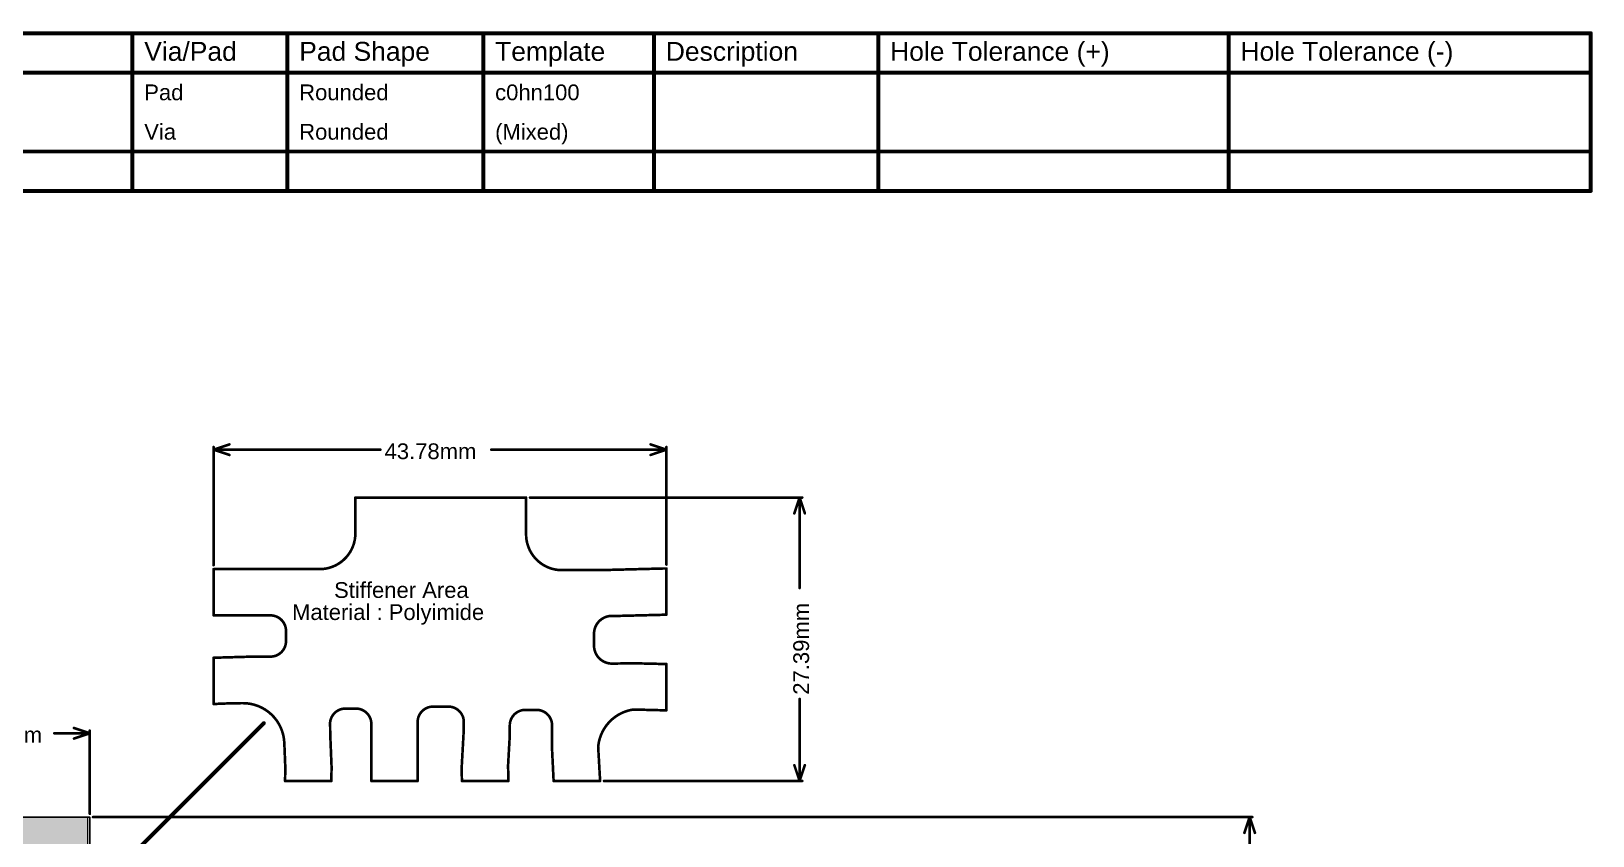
# Model space of a CAD drawing. Header units: inches. Extents: x -4.2 to 12.6, y -6.1 to 3.
# Drawn here: x 0.43 to 6.37, y -0.07 to 2.99 of the extents above; entities that cross this region are included whole.
import ezdxf

# ---------------------------------------------------------------- set-up
doc = ezdxf.new("R2010")
doc.units = ezdxf.units.IN
doc.header["$MEASUREMENT"] = 0
for name, color, linetype in [('Board Outline', 216, 'Continuous'), ('Bottom Paste', 16, 'Continuous'), ('Dimension', 6, 'Continuous'), ('Drill Drawing', 1, 'Continuous'), ('Fabrication', 76, 'Continuous'), ('Flex_Ribbon Bottom Coverlay', 6, 'Continuous'), ('Flex_Ribbon Bottom Coverlay -Flex_Ribbon)', 7, 'Continuous'), ('Flex_Ribbon Top Coverlay -Flex_Ribbon)', 7, 'Continuous'), ('Flex_Ribbon Top Overlay', 2, 'Continuous'), ('Top Layer', 1, 'Continuous'), ('Top Paste', 8, 'Continuous'), ('Top Solder', 216, 'Continuous')]:
    doc.layers.add(name, color=color, linetype=linetype)
doc.styles.add('Arial', font='', dxfattribs={"height": 0.2})
doc.styles.get('Arial').set_extended_font_data('Arial')

# ---------------------------------------------------------------- blocks, each defined once
blk = doc.blocks.new('32_____R______P_____TOP_CONNECTION__1')
at = {"layer": 'Bottom Paste'}
for points in [[(-0.311, 0.0787), (-0.2992, 0.0787), (-0.2992, -0.0787), (-0.311, -0.0787)], [(-0.2913, 0.0787), (-0.2795, 0.0787), (-0.2795, -0.0787), (-0.2913, -0.0787)], [(-0.2717, 0.0787), (-0.2598, 0.0787), (-0.2598, -0.0787), (-0.2717, -0.0787)], [(-0.252, 0.0787), (-0.2402, 0.0787), (-0.2402, -0.0787), (-0.252, -0.0787)], [(-0.2323, 0.0787), (-0.2205, 0.0787), (-0.2205, -0.0787), (-0.2323, -0.0787)], [(-0.2126, 0.0787), (-0.2008, 0.0787), (-0.2008, -0.0787), (-0.2126, -0.0787)], [(-0.1929, 0.0787), (-0.1811, 0.0787), (-0.1811, -0.0787), (-0.1929, -0.0787)], [(-0.1732, 0.0787), (-0.1614, 0.0787), (-0.1614, -0.0787), (-0.1732, -0.0787)], [(-0.1535, 0.0787), (-0.1417, 0.0787), (-0.1417, -0.0787), (-0.1535, -0.0787)], [(-0.1339, 0.0787), (-0.122, 0.0787), (-0.122, -0.0787), (-0.1339, -0.0787)], [(-0.1142, 0.0787), (-0.1024, 0.0787), (-0.1024, -0.0787), (-0.1142, -0.0787)], [(-0.0945, 0.0787), (-0.0827, 0.0787), (-0.0827, -0.0787), (-0.0945, -0.0787)], [(-0.0748, 0.0787), (-0.063, 0.0787), (-0.063, -0.0787), (-0.0748, -0.0787)], [(-0.0551, 0.0787), (-0.0433, 0.0787), (-0.0433, -0.0787), (-0.0551, -0.0787)], [(-0.0354, 0.0787), (-0.0236, 0.0787), (-0.0236, -0.0787), (-0.0354, -0.0787)], [(-0.0157, 0.0787), (-0.0039, 0.0787), (-0.0039, -0.0787), (-0.0157, -0.0787)], [(0.0039, 0.0787), (0.0157, 0.0787), (0.0157, -0.0787), (0.0039, -0.0787)], [(0.0236, 0.0787), (0.0354, 0.0787), (0.0354, -0.0787), (0.0236, -0.0787)], [(0.0433, 0.0787), (0.0551, 0.0787), (0.0551, -0.0787), (0.0433, -0.0787)], [(0.063, 0.0787), (0.0748, 0.0787), (0.0748, -0.0787), (0.063, -0.0787)], [(0.0827, 0.0787), (0.0945, 0.0787), (0.0945, -0.0787), (0.0827, -0.0787)], [(0.1024, 0.0787), (0.1142, 0.0787), (0.1142, -0.0787), (0.1024, -0.0787)], [(0.122, 0.0787), (0.1339, 0.0787), (0.1339, -0.0787), (0.122, -0.0787)], [(0.1417, 0.0787), (0.1535, 0.0787), (0.1535, -0.0787), (0.1417, -0.0787)], [(0.1614, 0.0787), (0.1732, 0.0787), (0.1732, -0.0787), (0.1614, -0.0787)], [(0.1811, 0.0787), (0.1929, 0.0787), (0.1929, -0.0787), (0.1811, -0.0787)], [(0.2008, 0.0787), (0.2126, 0.0787), (0.2126, -0.0787), (0.2008, -0.0787)], [(0.2205, 0.0787), (0.2323, 0.0787), (0.2323, -0.0787), (0.2205, -0.0787)], [(0.2402, 0.0787), (0.252, 0.0787), (0.252, -0.0787), (0.2402, -0.0787)], [(0.2598, 0.0787), (0.2717, 0.0787), (0.2717, -0.0787), (0.2598, -0.0787)], [(0.2795, 0.0787), (0.2913, 0.0787), (0.2913, -0.0787), (0.2795, -0.0787)], [(0.2992, 0.0787), (0.311, 0.0787), (0.311, -0.0787), (0.2992, -0.0787)]]:
    blk.add_hatch(color=16, dxfattribs=at).paths.add_polyline_path(points)
at = {"layer": 'Flex_Ribbon Bottom Coverlay'}
for points in [[(-0.315, 0.0827), (-0.2952, 0.0827), (-0.2952, -0.0827), (-0.315, -0.0827)], [(-0.315, 0.0827), (-0.2952, 0.0827), (-0.2952, -0.0827), (-0.315, -0.0827)], [(-0.2953, 0.0827), (-0.2755, 0.0827), (-0.2755, -0.0827), (-0.2953, -0.0827)], [(-0.2953, 0.0827), (-0.2755, 0.0827), (-0.2755, -0.0827), (-0.2953, -0.0827)], [(-0.2757, 0.0827), (-0.2558, 0.0827), (-0.2558, -0.0827), (-0.2757, -0.0827)], [(-0.2757, 0.0827), (-0.2558, 0.0827), (-0.2558, -0.0827), (-0.2757, -0.0827)], [(-0.256, 0.0827), (-0.2362, 0.0827), (-0.2362, -0.0827), (-0.256, -0.0827)], [(-0.256, 0.0827), (-0.2362, 0.0827), (-0.2362, -0.0827), (-0.256, -0.0827)], [(-0.2363, 0.0827), (-0.2165, 0.0827), (-0.2165, -0.0827), (-0.2363, -0.0827)], [(-0.2363, 0.0827), (-0.2165, 0.0827), (-0.2165, -0.0827), (-0.2363, -0.0827)], [(-0.2166, 0.0827), (-0.1968, 0.0827), (-0.1968, -0.0827), (-0.2166, -0.0827)], [(-0.2166, 0.0827), (-0.1968, 0.0827), (-0.1968, -0.0827), (-0.2166, -0.0827)], [(-0.1969, 0.0827), (-0.1771, 0.0827), (-0.1771, -0.0827), (-0.1969, -0.0827)], [(-0.1969, 0.0827), (-0.1771, 0.0827), (-0.1771, -0.0827), (-0.1969, -0.0827)], [(-0.1772, 0.0827), (-0.1574, 0.0827), (-0.1574, -0.0827), (-0.1772, -0.0827)], [(-0.1772, 0.0827), (-0.1574, 0.0827), (-0.1574, -0.0827), (-0.1772, -0.0827)], [(-0.1575, 0.0827), (-0.1377, 0.0827), (-0.1377, -0.0827), (-0.1575, -0.0827)], [(-0.1575, 0.0827), (-0.1377, 0.0827), (-0.1377, -0.0827), (-0.1575, -0.0827)], [(-0.1379, 0.0827), (-0.118, 0.0827), (-0.118, -0.0827), (-0.1379, -0.0827)], [(-0.1379, 0.0827), (-0.118, 0.0827), (-0.118, -0.0827), (-0.1379, -0.0827)], [(-0.1182, 0.0827), (-0.0984, 0.0827), (-0.0984, -0.0827), (-0.1182, -0.0827)], [(-0.1182, 0.0827), (-0.0984, 0.0827), (-0.0984, -0.0827), (-0.1182, -0.0827)], [(-0.0985, 0.0827), (-0.0787, 0.0827), (-0.0787, -0.0827), (-0.0985, -0.0827)], [(-0.0985, 0.0827), (-0.0787, 0.0827), (-0.0787, -0.0827), (-0.0985, -0.0827)], [(-0.0788, 0.0827), (-0.059, 0.0827), (-0.059, -0.0827), (-0.0788, -0.0827)], [(-0.0788, 0.0827), (-0.059, 0.0827), (-0.059, -0.0827), (-0.0788, -0.0827)], [(-0.0591, 0.0827), (-0.0393, 0.0827), (-0.0393, -0.0827), (-0.0591, -0.0827)], [(-0.0591, 0.0827), (-0.0393, 0.0827), (-0.0393, -0.0827), (-0.0591, -0.0827)], [(-0.0394, 0.0827), (-0.0196, 0.0827), (-0.0196, -0.0827), (-0.0394, -0.0827)], [(-0.0394, 0.0827), (-0.0196, 0.0827), (-0.0196, -0.0827), (-0.0394, -0.0827)], [(-0.0197, 0.0827), (0.0001, 0.0827), (0.0001, -0.0827), (-0.0197, -0.0827)], [(-0.0197, 0.0827), (0.0001, 0.0827), (0.0001, -0.0827), (-0.0197, -0.0827)], [(-0.0001, 0.0827), (0.0197, 0.0827), (0.0197, -0.0827), (-0.0001, -0.0827)], [(-0.0001, 0.0827), (0.0197, 0.0827), (0.0197, -0.0827), (-0.0001, -0.0827)], [(0.0196, 0.0827), (0.0394, 0.0827), (0.0394, -0.0827), (0.0196, -0.0827)], [(0.0196, 0.0827), (0.0394, 0.0827), (0.0394, -0.0827), (0.0196, -0.0827)], [(0.0393, 0.0827), (0.0591, 0.0827), (0.0591, -0.0827), (0.0393, -0.0827)], [(0.0393, 0.0827), (0.0591, 0.0827), (0.0591, -0.0827), (0.0393, -0.0827)], [(0.059, 0.0827), (0.0788, 0.0827), (0.0788, -0.0827), (0.059, -0.0827)], [(0.059, 0.0827), (0.0788, 0.0827), (0.0788, -0.0827), (0.059, -0.0827)], [(0.0787, 0.0827), (0.0985, 0.0827), (0.0985, -0.0827), (0.0787, -0.0827)], [(0.0787, 0.0827), (0.0985, 0.0827), (0.0985, -0.0827), (0.0787, -0.0827)], [(0.0984, 0.0827), (0.1182, 0.0827), (0.1182, -0.0827), (0.0984, -0.0827)], [(0.0984, 0.0827), (0.1182, 0.0827), (0.1182, -0.0827), (0.0984, -0.0827)], [(0.118, 0.0827), (0.1379, 0.0827), (0.1379, -0.0827), (0.118, -0.0827)], [(0.118, 0.0827), (0.1379, 0.0827), (0.1379, -0.0827), (0.118, -0.0827)], [(0.1377, 0.0827), (0.1575, 0.0827), (0.1575, -0.0827), (0.1377, -0.0827)], [(0.1377, 0.0827), (0.1575, 0.0827), (0.1575, -0.0827), (0.1377, -0.0827)], [(0.1574, 0.0827), (0.1772, 0.0827), (0.1772, -0.0827), (0.1574, -0.0827)], [(0.1574, 0.0827), (0.1772, 0.0827), (0.1772, -0.0827), (0.1574, -0.0827)], [(0.1771, 0.0827), (0.1969, 0.0827), (0.1969, -0.0827), (0.1771, -0.0827)], [(0.1771, 0.0827), (0.1969, 0.0827), (0.1969, -0.0827), (0.1771, -0.0827)], [(0.1968, 0.0827), (0.2166, 0.0827), (0.2166, -0.0827), (0.1968, -0.0827)], [(0.1968, 0.0827), (0.2166, 0.0827), (0.2166, -0.0827), (0.1968, -0.0827)], [(0.2165, 0.0827), (0.2363, 0.0827), (0.2363, -0.0827), (0.2165, -0.0827)], [(0.2165, 0.0827), (0.2363, 0.0827), (0.2363, -0.0827), (0.2165, -0.0827)], [(0.2362, 0.0827), (0.256, 0.0827), (0.256, -0.0827), (0.2362, -0.0827)], [(0.2362, 0.0827), (0.256, 0.0827), (0.256, -0.0827), (0.2362, -0.0827)], [(0.2558, 0.0827), (0.2757, 0.0827), (0.2757, -0.0827), (0.2558, -0.0827)], [(0.2558, 0.0827), (0.2757, 0.0827), (0.2757, -0.0827), (0.2558, -0.0827)], [(0.2755, 0.0827), (0.2953, 0.0827), (0.2953, -0.0827), (0.2755, -0.0827)], [(0.2755, 0.0827), (0.2953, 0.0827), (0.2953, -0.0827), (0.2755, -0.0827)], [(0.2952, 0.0827), (0.315, 0.0827), (0.315, -0.0827), (0.2952, -0.0827)], [(0.2952, 0.0827), (0.315, 0.0827), (0.315, -0.0827), (0.2952, -0.0827)]]:
    blk.add_hatch(color=6, dxfattribs=at).paths.add_polyline_path(points)
at = {"layer": 'Top Layer'}
for points in [[(-0.311, 0.0787), (-0.2992, 0.0787), (-0.2992, -0.0787), (-0.311, -0.0787)], [(-0.2913, 0.0787), (-0.2795, 0.0787), (-0.2795, -0.0787), (-0.2913, -0.0787)], [(-0.2717, 0.0787), (-0.2598, 0.0787), (-0.2598, -0.0787), (-0.2717, -0.0787)], [(-0.252, 0.0787), (-0.2402, 0.0787), (-0.2402, -0.0787), (-0.252, -0.0787)], [(-0.2323, 0.0787), (-0.2205, 0.0787), (-0.2205, -0.0787), (-0.2323, -0.0787)], [(-0.2126, 0.0787), (-0.2008, 0.0787), (-0.2008, -0.0787), (-0.2126, -0.0787)], [(-0.1929, 0.0787), (-0.1811, 0.0787), (-0.1811, -0.0787), (-0.1929, -0.0787)], [(-0.1732, 0.0787), (-0.1614, 0.0787), (-0.1614, -0.0787), (-0.1732, -0.0787)], [(-0.1535, 0.0787), (-0.1417, 0.0787), (-0.1417, -0.0787), (-0.1535, -0.0787)], [(-0.1339, 0.0787), (-0.122, 0.0787), (-0.122, -0.0787), (-0.1339, -0.0787)], [(-0.1142, 0.0787), (-0.1024, 0.0787), (-0.1024, -0.0787), (-0.1142, -0.0787)], [(-0.0945, 0.0787), (-0.0827, 0.0787), (-0.0827, -0.0787), (-0.0945, -0.0787)], [(-0.0748, 0.0787), (-0.063, 0.0787), (-0.063, -0.0787), (-0.0748, -0.0787)], [(-0.0551, 0.0787), (-0.0433, 0.0787), (-0.0433, -0.0787), (-0.0551, -0.0787)], [(-0.0354, 0.0787), (-0.0236, 0.0787), (-0.0236, -0.0787), (-0.0354, -0.0787)], [(-0.0157, 0.0787), (-0.0039, 0.0787), (-0.0039, -0.0787), (-0.0157, -0.0787)], [(0.0039, 0.0787), (0.0157, 0.0787), (0.0157, -0.0787), (0.0039, -0.0787)], [(0.0236, 0.0787), (0.0354, 0.0787), (0.0354, -0.0787), (0.0236, -0.0787)], [(0.0433, 0.0787), (0.0551, 0.0787), (0.0551, -0.0787), (0.0433, -0.0787)], [(0.063, 0.0787), (0.0748, 0.0787), (0.0748, -0.0787), (0.063, -0.0787)], [(0.0827, 0.0787), (0.0945, 0.0787), (0.0945, -0.0787), (0.0827, -0.0787)], [(0.1024, 0.0787), (0.1142, 0.0787), (0.1142, -0.0787), (0.1024, -0.0787)], [(0.122, 0.0787), (0.1339, 0.0787), (0.1339, -0.0787), (0.122, -0.0787)], [(0.1417, 0.0787), (0.1535, 0.0787), (0.1535, -0.0787), (0.1417, -0.0787)], [(0.1614, 0.0787), (0.1732, 0.0787), (0.1732, -0.0787), (0.1614, -0.0787)], [(0.1811, 0.0787), (0.1929, 0.0787), (0.1929, -0.0787), (0.1811, -0.0787)], [(0.2008, 0.0787), (0.2126, 0.0787), (0.2126, -0.0787), (0.2008, -0.0787)], [(0.2205, 0.0787), (0.2323, 0.0787), (0.2323, -0.0787), (0.2205, -0.0787)], [(0.2402, 0.0787), (0.252, 0.0787), (0.252, -0.0787), (0.2402, -0.0787)], [(0.2598, 0.0787), (0.2717, 0.0787), (0.2717, -0.0787), (0.2598, -0.0787)], [(0.2795, 0.0787), (0.2913, 0.0787), (0.2913, -0.0787), (0.2795, -0.0787)], [(0.2992, 0.0787), (0.311, 0.0787), (0.311, -0.0787), (0.2992, -0.0787)]]:
    blk.add_hatch(color=1, dxfattribs=at).paths.add_polyline_path(points)
at = {"layer": 'Top Paste'}
for points in [[(-0.311, 0.0787), (-0.2992, 0.0787), (-0.2992, -0.0787), (-0.311, -0.0787)], [(-0.2913, 0.0787), (-0.2795, 0.0787), (-0.2795, -0.0787), (-0.2913, -0.0787)], [(-0.2717, 0.0787), (-0.2598, 0.0787), (-0.2598, -0.0787), (-0.2717, -0.0787)], [(-0.252, 0.0787), (-0.2402, 0.0787), (-0.2402, -0.0787), (-0.252, -0.0787)], [(-0.2323, 0.0787), (-0.2205, 0.0787), (-0.2205, -0.0787), (-0.2323, -0.0787)], [(-0.2126, 0.0787), (-0.2008, 0.0787), (-0.2008, -0.0787), (-0.2126, -0.0787)], [(-0.1929, 0.0787), (-0.1811, 0.0787), (-0.1811, -0.0787), (-0.1929, -0.0787)], [(-0.1732, 0.0787), (-0.1614, 0.0787), (-0.1614, -0.0787), (-0.1732, -0.0787)], [(-0.1535, 0.0787), (-0.1417, 0.0787), (-0.1417, -0.0787), (-0.1535, -0.0787)], [(-0.1339, 0.0787), (-0.122, 0.0787), (-0.122, -0.0787), (-0.1339, -0.0787)], [(-0.1142, 0.0787), (-0.1024, 0.0787), (-0.1024, -0.0787), (-0.1142, -0.0787)], [(-0.0945, 0.0787), (-0.0827, 0.0787), (-0.0827, -0.0787), (-0.0945, -0.0787)], [(-0.0748, 0.0787), (-0.063, 0.0787), (-0.063, -0.0787), (-0.0748, -0.0787)], [(-0.0551, 0.0787), (-0.0433, 0.0787), (-0.0433, -0.0787), (-0.0551, -0.0787)], [(-0.0354, 0.0787), (-0.0236, 0.0787), (-0.0236, -0.0787), (-0.0354, -0.0787)], [(-0.0157, 0.0787), (-0.0039, 0.0787), (-0.0039, -0.0787), (-0.0157, -0.0787)], [(0.0039, 0.0787), (0.0157, 0.0787), (0.0157, -0.0787), (0.0039, -0.0787)], [(0.0236, 0.0787), (0.0354, 0.0787), (0.0354, -0.0787), (0.0236, -0.0787)], [(0.0433, 0.0787), (0.0551, 0.0787), (0.0551, -0.0787), (0.0433, -0.0787)], [(0.063, 0.0787), (0.0748, 0.0787), (0.0748, -0.0787), (0.063, -0.0787)], [(0.0827, 0.0787), (0.0945, 0.0787), (0.0945, -0.0787), (0.0827, -0.0787)], [(0.1024, 0.0787), (0.1142, 0.0787), (0.1142, -0.0787), (0.1024, -0.0787)], [(0.122, 0.0787), (0.1339, 0.0787), (0.1339, -0.0787), (0.122, -0.0787)], [(0.1417, 0.0787), (0.1535, 0.0787), (0.1535, -0.0787), (0.1417, -0.0787)], [(0.1614, 0.0787), (0.1732, 0.0787), (0.1732, -0.0787), (0.1614, -0.0787)], [(0.1811, 0.0787), (0.1929, 0.0787), (0.1929, -0.0787), (0.1811, -0.0787)], [(0.2008, 0.0787), (0.2126, 0.0787), (0.2126, -0.0787), (0.2008, -0.0787)], [(0.2205, 0.0787), (0.2323, 0.0787), (0.2323, -0.0787), (0.2205, -0.0787)], [(0.2402, 0.0787), (0.252, 0.0787), (0.252, -0.0787), (0.2402, -0.0787)], [(0.2598, 0.0787), (0.2717, 0.0787), (0.2717, -0.0787), (0.2598, -0.0787)], [(0.2795, 0.0787), (0.2913, 0.0787), (0.2913, -0.0787), (0.2795, -0.0787)], [(0.2992, 0.0787), (0.311, 0.0787), (0.311, -0.0787), (0.2992, -0.0787)]]:
    blk.add_hatch(color=8, dxfattribs=at).paths.add_polyline_path(points)
at = {"layer": 'Top Solder'}
for points in [[(-0.315, 0.0827), (-0.2952, 0.0827), (-0.2952, -0.0827), (-0.315, -0.0827)], [(-0.315, 0.0827), (-0.2952, 0.0827), (-0.2952, -0.0827), (-0.315, -0.0827)], [(-0.2953, 0.0827), (-0.2755, 0.0827), (-0.2755, -0.0827), (-0.2953, -0.0827)], [(-0.2953, 0.0827), (-0.2755, 0.0827), (-0.2755, -0.0827), (-0.2953, -0.0827)], [(-0.2757, 0.0827), (-0.2558, 0.0827), (-0.2558, -0.0827), (-0.2757, -0.0827)], [(-0.2757, 0.0827), (-0.2558, 0.0827), (-0.2558, -0.0827), (-0.2757, -0.0827)], [(-0.256, 0.0827), (-0.2362, 0.0827), (-0.2362, -0.0827), (-0.256, -0.0827)], [(-0.256, 0.0827), (-0.2362, 0.0827), (-0.2362, -0.0827), (-0.256, -0.0827)], [(-0.2363, 0.0827), (-0.2165, 0.0827), (-0.2165, -0.0827), (-0.2363, -0.0827)], [(-0.2363, 0.0827), (-0.2165, 0.0827), (-0.2165, -0.0827), (-0.2363, -0.0827)], [(-0.2166, 0.0827), (-0.1968, 0.0827), (-0.1968, -0.0827), (-0.2166, -0.0827)], [(-0.2166, 0.0827), (-0.1968, 0.0827), (-0.1968, -0.0827), (-0.2166, -0.0827)], [(-0.1969, 0.0827), (-0.1771, 0.0827), (-0.1771, -0.0827), (-0.1969, -0.0827)], [(-0.1969, 0.0827), (-0.1771, 0.0827), (-0.1771, -0.0827), (-0.1969, -0.0827)], [(-0.1772, 0.0827), (-0.1574, 0.0827), (-0.1574, -0.0827), (-0.1772, -0.0827)], [(-0.1772, 0.0827), (-0.1574, 0.0827), (-0.1574, -0.0827), (-0.1772, -0.0827)], [(-0.1575, 0.0827), (-0.1377, 0.0827), (-0.1377, -0.0827), (-0.1575, -0.0827)], [(-0.1575, 0.0827), (-0.1377, 0.0827), (-0.1377, -0.0827), (-0.1575, -0.0827)], [(-0.1379, 0.0827), (-0.118, 0.0827), (-0.118, -0.0827), (-0.1379, -0.0827)], [(-0.1379, 0.0827), (-0.118, 0.0827), (-0.118, -0.0827), (-0.1379, -0.0827)], [(-0.1182, 0.0827), (-0.0984, 0.0827), (-0.0984, -0.0827), (-0.1182, -0.0827)], [(-0.1182, 0.0827), (-0.0984, 0.0827), (-0.0984, -0.0827), (-0.1182, -0.0827)], [(-0.0985, 0.0827), (-0.0787, 0.0827), (-0.0787, -0.0827), (-0.0985, -0.0827)], [(-0.0985, 0.0827), (-0.0787, 0.0827), (-0.0787, -0.0827), (-0.0985, -0.0827)], [(-0.0788, 0.0827), (-0.059, 0.0827), (-0.059, -0.0827), (-0.0788, -0.0827)], [(-0.0788, 0.0827), (-0.059, 0.0827), (-0.059, -0.0827), (-0.0788, -0.0827)], [(-0.0591, 0.0827), (-0.0393, 0.0827), (-0.0393, -0.0827), (-0.0591, -0.0827)], [(-0.0591, 0.0827), (-0.0393, 0.0827), (-0.0393, -0.0827), (-0.0591, -0.0827)], [(-0.0394, 0.0827), (-0.0196, 0.0827), (-0.0196, -0.0827), (-0.0394, -0.0827)], [(-0.0394, 0.0827), (-0.0196, 0.0827), (-0.0196, -0.0827), (-0.0394, -0.0827)], [(-0.0197, 0.0827), (0.0001, 0.0827), (0.0001, -0.0827), (-0.0197, -0.0827)], [(-0.0197, 0.0827), (0.0001, 0.0827), (0.0001, -0.0827), (-0.0197, -0.0827)], [(-0.0001, 0.0827), (0.0197, 0.0827), (0.0197, -0.0827), (-0.0001, -0.0827)], [(-0.0001, 0.0827), (0.0197, 0.0827), (0.0197, -0.0827), (-0.0001, -0.0827)], [(0.0196, 0.0827), (0.0394, 0.0827), (0.0394, -0.0827), (0.0196, -0.0827)], [(0.0196, 0.0827), (0.0394, 0.0827), (0.0394, -0.0827), (0.0196, -0.0827)], [(0.0393, 0.0827), (0.0591, 0.0827), (0.0591, -0.0827), (0.0393, -0.0827)], [(0.0393, 0.0827), (0.0591, 0.0827), (0.0591, -0.0827), (0.0393, -0.0827)], [(0.059, 0.0827), (0.0788, 0.0827), (0.0788, -0.0827), (0.059, -0.0827)], [(0.059, 0.0827), (0.0788, 0.0827), (0.0788, -0.0827), (0.059, -0.0827)], [(0.0787, 0.0827), (0.0985, 0.0827), (0.0985, -0.0827), (0.0787, -0.0827)], [(0.0787, 0.0827), (0.0985, 0.0827), (0.0985, -0.0827), (0.0787, -0.0827)], [(0.0984, 0.0827), (0.1182, 0.0827), (0.1182, -0.0827), (0.0984, -0.0827)], [(0.0984, 0.0827), (0.1182, 0.0827), (0.1182, -0.0827), (0.0984, -0.0827)], [(0.118, 0.0827), (0.1379, 0.0827), (0.1379, -0.0827), (0.118, -0.0827)], [(0.118, 0.0827), (0.1379, 0.0827), (0.1379, -0.0827), (0.118, -0.0827)], [(0.1377, 0.0827), (0.1575, 0.0827), (0.1575, -0.0827), (0.1377, -0.0827)], [(0.1377, 0.0827), (0.1575, 0.0827), (0.1575, -0.0827), (0.1377, -0.0827)], [(0.1574, 0.0827), (0.1772, 0.0827), (0.1772, -0.0827), (0.1574, -0.0827)], [(0.1574, 0.0827), (0.1772, 0.0827), (0.1772, -0.0827), (0.1574, -0.0827)], [(0.1771, 0.0827), (0.1969, 0.0827), (0.1969, -0.0827), (0.1771, -0.0827)], [(0.1771, 0.0827), (0.1969, 0.0827), (0.1969, -0.0827), (0.1771, -0.0827)], [(0.1968, 0.0827), (0.2166, 0.0827), (0.2166, -0.0827), (0.1968, -0.0827)], [(0.1968, 0.0827), (0.2166, 0.0827), (0.2166, -0.0827), (0.1968, -0.0827)], [(0.2165, 0.0827), (0.2363, 0.0827), (0.2363, -0.0827), (0.2165, -0.0827)], [(0.2165, 0.0827), (0.2363, 0.0827), (0.2363, -0.0827), (0.2165, -0.0827)], [(0.2362, 0.0827), (0.256, 0.0827), (0.256, -0.0827), (0.2362, -0.0827)], [(0.2362, 0.0827), (0.256, 0.0827), (0.256, -0.0827), (0.2362, -0.0827)], [(0.2558, 0.0827), (0.2757, 0.0827), (0.2757, -0.0827), (0.2558, -0.0827)], [(0.2558, 0.0827), (0.2757, 0.0827), (0.2757, -0.0827), (0.2558, -0.0827)], [(0.2755, 0.0827), (0.2953, 0.0827), (0.2953, -0.0827), (0.2755, -0.0827)], [(0.2755, 0.0827), (0.2953, 0.0827), (0.2953, -0.0827), (0.2755, -0.0827)], [(0.2952, 0.0827), (0.315, 0.0827), (0.315, -0.0827), (0.2952, -0.0827)], [(0.2952, 0.0827), (0.315, 0.0827), (0.315, -0.0827), (0.2952, -0.0827)]]:
    blk.add_hatch(color=216, dxfattribs=at).paths.add_polyline_path(points)
at = {"layer": 'Flex_Ribbon Top Overlay'}
for points, const_width in [([(-0.3167, -0.084), (-0.3167, 0.079)], 0.005), ([(0.3167, -0.084), (0.3167, 0.079)], 0.005), ([(-0.3167, -0.084), (0.3167, -0.084)], 0.005), ([(-0.3167, -0.084), (-0.1951, -0.084)], 0.005), ([(-0.3141, -0.1), (-0.3071, -0.093)], 0.00787), ([(-0.3141, -0.1), (-0.2991, -0.1)], 0.00787), ([(-0.3061, -0.093), (-0.2991, -0.1)], 0.00787)]:
    blk.add_lwpolyline(points, dxfattribs=dict(at, const_width=const_width))
for points, const_width in [([(-0.3179, 0.079, 1), (-0.3154, 0.079, 1)], 0.0025), ([(0.3154, 0.079, 1), (0.3179, 0.079, 1)], 0.0025), ([(-0.3179, -0.084, 1), (-0.3154, -0.084, 1)], 0.0025), ([(-0.3179, -0.084, 1), (-0.3154, -0.084, 1)], 0.0025), ([(-0.3179, -0.084, 1), (-0.3154, -0.084, 1)], 0.0025), ([(-0.3161, -0.1, 1), (-0.3121, -0.1, 1)], 0.00394), ([(-0.3161, -0.1, 1), (-0.3121, -0.1, 1)], 0.00394), ([(-0.3091, -0.093, 1), (-0.3051, -0.093, 1)], 0.00394), ([(-0.3081, -0.093, 1), (-0.3041, -0.093, 1)], 0.00394), ([(-0.3011, -0.1, 1), (-0.2971, -0.1, 1)], 0.00394), ([(-0.3011, -0.1, 1), (-0.2971, -0.1, 1)], 0.00394), ([(-0.1964, -0.084, 1), (-0.1939, -0.084, 1)], 0.0025), ([(0.3154, -0.084, 1), (0.3179, -0.084, 1)], 0.0025), ([(0.3154, -0.084, 1), (0.3179, -0.084, 1)], 0.0025)]:
    blk.add_lwpolyline(points, format="xyb", close=True, dxfattribs=dict(at, const_width=const_width))

msp = doc.modelspace()

# ---------------------------------------------------------------- linework, layer by layer
at = {"layer": 'Board Outline', "const_width": 0.005}
for points in [[(0, 0), (0.6497, 0)], [(0.3249, 0), (0.4771, 0)], [(0.6497, -0.1399), (0.6497, 0)]]:
    msp.add_lwpolyline(points, dxfattribs=at)
at = {"layer": 'Board Outline', "const_width": 0.0025}
for points in [[(0.4759, 0, 1), (0.4784, 0, 1)], [(0.6485, 0, 1), (0.651, 0, 1)], [(0.6485, 0, 1), (0.651, 0, 1)]]:
    msp.add_lwpolyline(points, format="xyb", close=True, dxfattribs=at)
at = {"layer": 'Dimension', "const_width": 0.01}
for points in [[(0.5148, 0.3189), (0.6497, 0.3189)], [(0.5897, 0.3389), (0.6497, 0.3189)], [(0.5897, 0.2989), (0.6497, 0.3189)], [(0.6497, 0.0125), (0.6497, 0.3289)], [(0.6622, 0), (5.075, 0)], [(5.045, -0.06), (5.065, 0)], [(5.065, 0), (5.085, -0.06)], [(5.065, -2.0042), (5.065, 0)]]:
    msp.add_lwpolyline(points, dxfattribs=at)
at = {"layer": 'Dimension', "const_width": 0.005}
for points in [[(0.5123, 0.3189, 1), (0.5173, 0.3189, 1)], [(0.5872, 0.3389, 1), (0.5922, 0.3389, 1)], [(0.5872, 0.2989, 1), (0.5922, 0.2989, 1)], [(0.6472, 0.3289, 1), (0.6522, 0.3289, 1)], [(0.6472, 0.3189, 1), (0.6522, 0.3189, 1)], [(0.6472, 0.3189, 1), (0.6522, 0.3189, 1)], [(0.6472, 0.3189, 1), (0.6522, 0.3189, 1)], [(0.6472, 0.0125, 1), (0.6522, 0.0125, 1)], [(0.6597, 0, 1), (0.6647, 0, 1)], [(5.0625, 0, 1), (5.0675, 0, 1)], [(5.0625, 0, 1), (5.0675, 0, 1)], [(5.0625, 0, 1), (5.0675, 0, 1)], [(5.0725, 0, 1), (5.0775, 0, 1)], [(5.0425, -0.06, 1), (5.0475, -0.06, 1)], [(5.0825, -0.06, 1), (5.0875, -0.06, 1)]]:
    msp.add_lwpolyline(points, format="xyb", close=True, dxfattribs=at)
at = {"layer": 'Drill Drawing', "const_width": 0.015}
for points in [[(-4.1675, 2.9825), (6.3636, 2.9825)], [(0.8121, 2.3825), (0.8121, 2.9825)], [(1.402, 2.3825), (1.402, 2.9825)], [(2.1478, 2.3825), (2.1478, 2.9825)], [(2.7976, 2.3825), (2.7976, 2.9825)], [(3.6514, 2.3825), (3.6514, 2.9825)], [(4.985, 2.3825), (4.985, 2.9825)], [(6.3636, 2.3825), (6.3636, 2.9825)], [(-4.1675, 2.8325), (6.3636, 2.8325)], [(-4.1675, 2.5325), (6.3636, 2.5325)], [(-4.1675, 2.3825), (6.3636, 2.3825)]]:
    msp.add_lwpolyline(points, dxfattribs=at)
at = {"layer": 'Drill Drawing', "const_width": 0.0075}
for points in [[(0.8084, 2.9825, 1), (0.8159, 2.9825, 1)], [(1.3982, 2.9825, 1), (1.4057, 2.9825, 1)], [(2.144, 2.9825, 1), (2.1515, 2.9825, 1)], [(2.7939, 2.9825, 1), (2.8014, 2.9825, 1)], [(3.6476, 2.9825, 1), (3.6551, 2.9825, 1)], [(4.9812, 2.9825, 1), (4.9887, 2.9825, 1)], [(6.3598, 2.9825, 1), (6.3673, 2.9825, 1)], [(6.3598, 2.9825, 1), (6.3673, 2.9825, 1)], [(6.3598, 2.8325, 1), (6.3673, 2.8325, 1)], [(6.3598, 2.5325, 1), (6.3673, 2.5325, 1)], [(0.8084, 2.3825, 1), (0.8159, 2.3825, 1)], [(1.3982, 2.3825, 1), (1.4057, 2.3825, 1)], [(2.144, 2.3825, 1), (2.1515, 2.3825, 1)], [(2.7939, 2.3825, 1), (2.8014, 2.3825, 1)], [(3.6476, 2.3825, 1), (3.6551, 2.3825, 1)], [(4.9812, 2.3825, 1), (4.9887, 2.3825, 1)], [(6.3598, 2.3825, 1), (6.3673, 2.3825, 1)], [(6.3598, 2.3825, 1), (6.3673, 2.3825, 1)]]:
    msp.add_lwpolyline(points, format="xyb", close=True, dxfattribs=at)
at = {"layer": 'Fabrication'}
for points, const_width in [([(1.1211, 1.3979), (1.1811, 1.4179)], 0.01), ([(1.1211, 0.9584), (1.1211, 1.4079)], 0.01), ([(1.1211, 1.3979), (1.1811, 1.3779)], 0.01), ([(1.1211, 1.3979), (1.756, 1.3979)], 0.01), ([(2.1779, 1.3979), (2.8448, 1.3979)], 0.01), ([(2.7848, 1.4179), (2.8448, 1.3979)], 0.01), ([(2.7848, 1.3779), (2.8448, 1.3979)], 0.01), ([(2.8448, 0.9609), (2.8448, 1.4079)], 0.01), ([(1.6608, 1.2157), (2.3106, 1.2157)], 0.01), ([(1.6608, 1.0796), (1.6608, 1.2157)], 0.01), ([(1.9857, 1.2157), (2.138, 1.2157)], 0.01), ([(2.3106, 1.0758), (2.3106, 1.2157)], 0.01), ([(2.3256, 1.2157), (3.3618, 1.2157)], 0.01), ([(3.3318, 1.1557), (3.3518, 1.2157)], 0.01), ([(3.3518, 1.2157), (3.3718, 1.1557)], 0.01), ([(3.3518, 0.8715), (3.3518, 1.2157)], 0.01), ([(1.1211, 0.9434), (1.1211, 0.9434)], 0.01), ([(1.1211, 0.7675), (1.1211, 0.9434)], 0.01), ([(1.1211, 0.9434), (1.5247, 0.9434)], 0.01), ([(2.4467, 0.9396), (2.5908, 0.9396)], 0.01), ([(2.5908, 0.9396), (2.8354, 0.9459)], 0.01), ([(2.8354, 0.9459), (2.8365, 0.9459)], 0.01), ([(2.836, 0.9459), (2.8448, 0.9459)], 0.01), ([(2.8448, 0.7699), (2.8448, 0.9459)], 0.01), ([(2.6598, 0.7654), (2.8377, 0.7699)], 0.01), ([(2.8377, 0.7699), (2.8448, 0.7699)], 0.01), ([(1.1211, 0.7675), (1.3377, 0.7675)], 0.01), ([(1.3967, 0.6696), (1.3967, 0.7084)], 0.01), ([(2.6316, 0.7654), (2.6598, 0.7654)], 0.01), ([(2.5692, 0.6524), (2.5692, 0.6973)], 0.01), ([(1.1211, 0.6063), (1.2679, 0.6105)], 0.01), ([(1.1211, 0.43), (1.1211, 0.6063)], 0.01), ([(1.2679, 0.6105), (1.3377, 0.6105)], 0.01), ([(2.6314, 0.5843), (2.6598, 0.5843)], 0.01), ([(2.6598, 0.5843), (2.7184, 0.5853)], 0.01), ([(2.7184, 0.5853), (2.8448, 0.5823)], 0.01), ([(2.8448, 0.4061), (2.8448, 0.5823)], 0.01), ([(1.1211, 0.43), (1.141, 0.4312)], 0.01), ([(1.6232, 0.413), (1.6626, 0.413)], 0.01), ([(1.9567, 0.4204), (2.0147, 0.4204)], 0.01), ([(3.3518, 0.1374), (3.3518, 0.4496)], 0.01), ([(0.7468, -0.2081), (1.3123, 0.3574)], 0.015), ([(1.5646, 0.361), (1.565, 0.3174)], 0.01), ([(1.7213, 0.361), (1.7217, 0.3595)], 0.01), ([(1.7217, 0.3545), (1.7217, 0.3595)], 0.01), ([(1.7217, 0.3545), (1.7217, 0.354)], 0.01), ([(1.7217, 0.3385), (1.7217, 0.354)], 0.01), ([(1.8977, 0.3645), (1.8981, 0.3684)], 0.01), ([(1.8977, 0.3248), (1.8977, 0.3645)], 0.01), ([(2.073, 0.3248), (2.0733, 0.3684)], 0.01), ([(2.3076, 0.4079), (2.3506, 0.4079)], 0.01), ([(2.7185, 0.4093), (2.8448, 0.4061)], 0.01), ([(1.565, 0.3174), (1.5702, 0.1898)], 0.01), ([(1.7217, 0.3385), (1.7217, 0.1374)], 0.01), ([(1.8977, 0.3248), (1.8977, 0.3248)], 0.01), ([(1.8977, 0.3248), (1.8977, 0.1374)], 0.01), ([(2.0652, 0.1849), (2.073, 0.3248)], 0.01), ([(2.2422, 0.1982), (2.2486, 0.3125)], 0.01), ([(2.2486, 0.3125), (2.2486, 0.3489)], 0.01), ([(2.409, 0.2679), (2.4095, 0.3053)], 0.01), ([(2.4095, 0.3053), (2.4096, 0.3053)], 0.01), ([(2.4096, 0.3053), (2.4096, 0.3489)], 0.01), ([(1.3903, 0.2824), (1.3942, 0.1864)], 0.01), ([(2.409, 0.2679), (2.4154, 0.1374)], 0.01), ([(2.585, 0.268), (2.5924, 0.1374)], 0.01), ([(1.3931, 0.1374), (1.3942, 0.1864)], 0.01), ([(1.5692, 0.1374), (1.5702, 0.1881)], 0.01), ([(1.5702, 0.1881), (1.5702, 0.1898)], 0.01), ([(2.0652, 0.1849), (2.0652, 0.1819)], 0.01), ([(2.0652, 0.1849), (2.0664, 0.1374)], 0.01), ([(2.2422, 0.1897), (2.2422, 0.1982)], 0.01), ([(2.2422, 0.1897), (2.2433, 0.1374)], 0.01), ([(3.3318, 0.1974), (3.3518, 0.1374)], 0.01), ([(3.3518, 0.1374), (3.3718, 0.1974)], 0.01), ([(1.3931, 0.1374), (1.5692, 0.1374)], 0.01), ([(1.7217, 0.1374), (1.8977, 0.1374)], 0.01), ([(2.0664, 0.1374), (2.2433, 0.1374)], 0.01), ([(2.4154, 0.1374), (2.5924, 0.1374)], 0.01), ([(2.6074, 0.1374), (3.3618, 0.1374)], 0.01)]:
    msp.add_lwpolyline(points, dxfattribs=dict(at, const_width=const_width))
for points, const_width in [([(1.1186, 1.4079, 1), (1.1236, 1.4079, 1)], 0.005), ([(1.1186, 1.3979, 1), (1.1236, 1.3979, 1)], 0.005), ([(1.1186, 1.3979, 1), (1.1236, 1.3979, 1)], 0.005), ([(1.1186, 1.3979, 1), (1.1236, 1.3979, 1)], 0.005), ([(1.1786, 1.4179, 1), (1.1836, 1.4179, 1)], 0.005), ([(1.1786, 1.3779, 1), (1.1836, 1.3779, 1)], 0.005), ([(1.7535, 1.3979, 1), (1.7585, 1.3979, 1)], 0.005), ([(2.1754, 1.3979, 1), (2.1804, 1.3979, 1)], 0.005), ([(2.7823, 1.4179, 1), (2.7873, 1.4179, 1)], 0.005), ([(2.7823, 1.3779, 1), (2.7873, 1.3779, 1)], 0.005), ([(2.8423, 1.4079, 1), (2.8473, 1.4079, 1)], 0.005), ([(2.8423, 1.3979, 1), (2.8473, 1.3979, 1)], 0.005), ([(2.8423, 1.3979, 1), (2.8473, 1.3979, 1)], 0.005), ([(2.8423, 1.3979, 1), (2.8473, 1.3979, 1)], 0.005), ([(1.6583, 1.2157, 1), (1.6633, 1.2157, 1)], 0.005), ([(1.6583, 1.2157, 1), (1.6633, 1.2157, 1)], 0.005), ([(1.9832, 1.2157, 1), (1.9882, 1.2157, 1)], 0.005), ([(2.1355, 1.2157, 1), (2.1405, 1.2157, 1)], 0.005), ([(2.3081, 1.2157, 1), (2.3131, 1.2157, 1)], 0.005), ([(2.3081, 1.2157, 1), (2.3131, 1.2157, 1)], 0.005), ([(2.3231, 1.2157, 1), (2.3281, 1.2157, 1)], 0.005), ([(3.3493, 1.2157, 1), (3.3543, 1.2157, 1)], 0.005), ([(3.3493, 1.2157, 1), (3.3543, 1.2157, 1)], 0.005), ([(3.3493, 1.2157, 1), (3.3543, 1.2157, 1)], 0.005), ([(3.3593, 1.2157, 1), (3.3643, 1.2157, 1)], 0.005), ([(3.3293, 1.1557, 1), (3.3343, 1.1557, 1)], 0.005), ([(3.3693, 1.1557, 1), (3.3743, 1.1557, 1)], 0.005), ([(1.6583, 1.0796, 1), (1.6633, 1.0796, 1)], 0.005), ([(1.6583, 1.0796, 1), (1.6633, 1.0796, 1)], 0.005), ([(2.3081, 1.0758, 1), (2.3131, 1.0758, 1)], 0.005), ([(2.3081, 1.0758, 1), (2.3131, 1.0758, 1)], 0.005), ([(1.1186, 0.9584, 1), (1.1236, 0.9584, 1)], 0.005), ([(2.8423, 0.9609, 1), (2.8473, 0.9609, 1)], 0.005), ([(1.1186, 0.9434, 1), (1.1236, 0.9434, 1)], 0.005), ([(1.1186, 0.9434, 1), (1.1236, 0.9434, 1)], 0.005), ([(1.1186, 0.9434, 1), (1.1236, 0.9434, 1)], 0.005), ([(1.1186, 0.9434, 1), (1.1236, 0.9434, 1)], 0.005), ([(1.5222, 0.9434, 1), (1.5272, 0.9434, 1)], 0.005), ([(1.5222, 0.9434, 1), (1.5272, 0.9434, 1)], 0.005), ([(2.4442, 0.9396, 1), (2.4492, 0.9396, 1)], 0.005), ([(2.4442, 0.9396, 1), (2.4492, 0.9396, 1)], 0.005), ([(2.5883, 0.9396, 1), (2.5933, 0.9396, 1)], 0.005), ([(2.5883, 0.9396, 1), (2.5933, 0.9396, 1)], 0.005), ([(2.8329, 0.9459, 1), (2.8379, 0.9459, 1)], 0.005), ([(2.8329, 0.9459, 1), (2.8379, 0.9459, 1)], 0.005), ([(2.8335, 0.9459, 1), (2.8385, 0.9459, 1)], 0.005), ([(2.834, 0.9459, 1), (2.839, 0.9459, 1)], 0.005), ([(2.8423, 0.9459, 1), (2.8473, 0.9459, 1)], 0.005), ([(2.8423, 0.9459, 1), (2.8473, 0.9459, 1)], 0.005), ([(3.3493, 0.8715, 1), (3.3543, 0.8715, 1)], 0.005), ([(2.8352, 0.7699, 1), (2.8402, 0.7699, 1)], 0.005), ([(2.8352, 0.7699, 1), (2.8402, 0.7699, 1)], 0.005), ([(2.8423, 0.7699, 1), (2.8473, 0.7699, 1)], 0.005), ([(2.8423, 0.7699, 1), (2.8473, 0.7699, 1)], 0.005), ([(1.1186, 0.7675, 1), (1.1236, 0.7675, 1)], 0.005), ([(1.1186, 0.7675, 1), (1.1236, 0.7675, 1)], 0.005), ([(1.3352, 0.7675, 1), (1.3402, 0.7675, 1)], 0.005), ([(1.3352, 0.7675, 1), (1.3402, 0.7675, 1)], 0.005), ([(1.3942, 0.7084, 1), (1.3992, 0.7084, 1)], 0.005), ([(1.3942, 0.7084, 1), (1.3992, 0.7084, 1)], 0.005), ([(2.6291, 0.7654, 1), (2.6341, 0.7654, 1)], 0.005), ([(2.6291, 0.7654, 1), (2.6341, 0.7654, 1)], 0.005), ([(2.6573, 0.7654, 1), (2.6623, 0.7654, 1)], 0.005), ([(2.6573, 0.7654, 1), (2.6623, 0.7654, 1)], 0.005), ([(1.3942, 0.6696, 1), (1.3992, 0.6696, 1)], 0.005), ([(1.3942, 0.6696, 1), (1.3992, 0.6696, 1)], 0.005), ([(2.5667, 0.6973, 1), (2.5717, 0.6973, 1)], 0.005), ([(2.5667, 0.6973, 1), (2.5717, 0.6973, 1)], 0.005), ([(2.5667, 0.6524, 1), (2.5717, 0.6524, 1)], 0.005), ([(2.5667, 0.6524, 1), (2.5717, 0.6524, 1)], 0.005), ([(1.1186, 0.6063, 1), (1.1236, 0.6063, 1)], 0.005), ([(1.1186, 0.6063, 1), (1.1236, 0.6063, 1)], 0.005), ([(1.2654, 0.6105, 1), (1.2704, 0.6105, 1)], 0.005), ([(1.2654, 0.6105, 1), (1.2704, 0.6105, 1)], 0.005), ([(1.3352, 0.6105, 1), (1.3402, 0.6105, 1)], 0.005), ([(1.3352, 0.6105, 1), (1.3402, 0.6105, 1)], 0.005), ([(2.6289, 0.5843, 1), (2.6339, 0.5843, 1)], 0.005), ([(2.6289, 0.5843, 1), (2.6339, 0.5843, 1)], 0.005), ([(2.6573, 0.5843, 1), (2.6623, 0.5843, 1)], 0.005), ([(2.6573, 0.5843, 1), (2.6623, 0.5843, 1)], 0.005), ([(2.7159, 0.5853, 1), (2.7209, 0.5853, 1)], 0.005), ([(2.7159, 0.5853, 1), (2.7209, 0.5853, 1)], 0.005), ([(2.8423, 0.5823, 1), (2.8473, 0.5823, 1)], 0.005), ([(2.8423, 0.5823, 1), (2.8473, 0.5823, 1)], 0.005), ([(1.1186, 0.43, 1), (1.1236, 0.43, 1)], 0.005), ([(1.1186, 0.43, 1), (1.1236, 0.43, 1)], 0.005), ([(1.1385, 0.4312, 1), (1.1435, 0.4312, 1)], 0.005), ([(1.1385, 0.4312, 1), (1.1435, 0.4312, 1)], 0.005), ([(1.2295, 0.4335, 1), (1.2345, 0.4335, 1)], 0.005), ([(1.2295, 0.4335, 1), (1.2345, 0.4335, 1)], 0.005), ([(1.6207, 0.413, 1), (1.6257, 0.413, 1)], 0.005), ([(1.6207, 0.413, 1), (1.6257, 0.413, 1)], 0.005), ([(1.6601, 0.413, 1), (1.6651, 0.413, 1)], 0.005), ([(1.6601, 0.413, 1), (1.6651, 0.413, 1)], 0.005), ([(1.9542, 0.4204, 1), (1.9592, 0.4204, 1)], 0.005), ([(1.9542, 0.4204, 1), (1.9592, 0.4204, 1)], 0.005), ([(2.0122, 0.4204, 1), (2.0172, 0.4204, 1)], 0.005), ([(2.0122, 0.4204, 1), (2.0172, 0.4204, 1)], 0.005), ([(3.3493, 0.4496, 1), (3.3543, 0.4496, 1)], 0.005), ([(1.3085, 0.3574, 1), (1.316, 0.3574, 1)], 0.0075), ([(1.5621, 0.361, 1), (1.5671, 0.361, 1)], 0.005), ([(1.5621, 0.361, 1), (1.5671, 0.361, 1)], 0.005), ([(1.7188, 0.361, 1), (1.7238, 0.361, 1)], 0.005), ([(1.7188, 0.361, 1), (1.7238, 0.361, 1)], 0.005), ([(1.7192, 0.3595, 1), (1.7242, 0.3595, 1)], 0.005), ([(1.7192, 0.3595, 1), (1.7242, 0.3595, 1)], 0.005), ([(1.7192, 0.3545, 1), (1.7242, 0.3545, 1)], 0.005), ([(1.7192, 0.3545, 1), (1.7242, 0.3545, 1)], 0.005), ([(1.7192, 0.354, 1), (1.7242, 0.354, 1)], 0.005), ([(1.7192, 0.354, 1), (1.7242, 0.354, 1)], 0.005), ([(1.8952, 0.3645, 1), (1.9002, 0.3645, 1)], 0.005), ([(1.8952, 0.3645, 1), (1.9002, 0.3645, 1)], 0.005), ([(1.8956, 0.3684, 1), (1.9006, 0.3684, 1)], 0.005), ([(1.8956, 0.3684, 1), (1.9006, 0.3684, 1)], 0.005), ([(2.0708, 0.3684, 1), (2.0758, 0.3684, 1)], 0.005), ([(2.0708, 0.3684, 1), (2.0758, 0.3684, 1)], 0.005), ([(2.3051, 0.4079, 1), (2.3101, 0.4079, 1)], 0.005), ([(2.3051, 0.4079, 1), (2.3101, 0.4079, 1)], 0.005), ([(2.3481, 0.4079, 1), (2.3531, 0.4079, 1)], 0.005), ([(2.3481, 0.4079, 1), (2.3531, 0.4079, 1)], 0.005), ([(2.716, 0.4093, 1), (2.721, 0.4093, 1)], 0.005), ([(2.716, 0.4093, 1), (2.721, 0.4093, 1)], 0.005), ([(2.8423, 0.4061, 1), (2.8473, 0.4061, 1)], 0.005), ([(2.8423, 0.4061, 1), (2.8473, 0.4061, 1)], 0.005), ([(1.5625, 0.3174, 1), (1.5675, 0.3174, 1)], 0.005), ([(1.5625, 0.3174, 1), (1.5675, 0.3174, 1)], 0.005), ([(1.7192, 0.3385, 1), (1.7242, 0.3385, 1)], 0.005), ([(1.7192, 0.3385, 1), (1.7242, 0.3385, 1)], 0.005), ([(1.8952, 0.3248, 1), (1.9002, 0.3248, 1)], 0.005), ([(1.8952, 0.3248, 1), (1.9002, 0.3248, 1)], 0.005), ([(1.8952, 0.3248, 1), (1.9002, 0.3248, 1)], 0.005), ([(1.8952, 0.3248, 1), (1.9002, 0.3248, 1)], 0.005), ([(2.0705, 0.3248, 1), (2.0755, 0.3248, 1)], 0.005), ([(2.0705, 0.3248, 1), (2.0755, 0.3248, 1)], 0.005), ([(2.2461, 0.3489, 1), (2.2511, 0.3489, 1)], 0.005), ([(2.2461, 0.3489, 1), (2.2511, 0.3489, 1)], 0.005), ([(2.2461, 0.3125, 1), (2.2511, 0.3125, 1)], 0.005), ([(2.2461, 0.3125, 1), (2.2511, 0.3125, 1)], 0.005), ([(2.407, 0.3053, 1), (2.412, 0.3053, 1)], 0.005), ([(2.407, 0.3053, 1), (2.412, 0.3053, 1)], 0.005), ([(2.4071, 0.3489, 1), (2.4121, 0.3489, 1)], 0.005), ([(2.4071, 0.3489, 1), (2.4121, 0.3489, 1)], 0.005), ([(2.4071, 0.3053, 1), (2.4121, 0.3053, 1)], 0.005), ([(2.4071, 0.3053, 1), (2.4121, 0.3053, 1)], 0.005), ([(1.3878, 0.2824, 1), (1.3928, 0.2824, 1)], 0.005), ([(1.3878, 0.2824, 1), (1.3928, 0.2824, 1)], 0.005), ([(2.4065, 0.2679, 1), (2.4115, 0.2679, 1)], 0.005), ([(2.4065, 0.2679, 1), (2.4115, 0.2679, 1)], 0.005), ([(2.5825, 0.268, 1), (2.5875, 0.268, 1)], 0.005), ([(2.5825, 0.268, 1), (2.5875, 0.268, 1)], 0.005), ([(1.3917, 0.1864, 1), (1.3967, 0.1864, 1)], 0.005), ([(1.3917, 0.1864, 1), (1.3967, 0.1864, 1)], 0.005), ([(1.5677, 0.1898, 1), (1.5727, 0.1898, 1)], 0.005), ([(1.5677, 0.1898, 1), (1.5727, 0.1898, 1)], 0.005), ([(1.5677, 0.1881, 1), (1.5727, 0.1881, 1)], 0.005), ([(1.5677, 0.1881, 1), (1.5727, 0.1881, 1)], 0.005), ([(2.0627, 0.1849, 1), (2.0677, 0.1849, 1)], 0.005), ([(2.0627, 0.1849, 1), (2.0677, 0.1849, 1)], 0.005), ([(2.0627, 0.1849, 1), (2.0677, 0.1849, 1)], 0.005), ([(2.0627, 0.1819, 1), (2.0677, 0.1819, 1)], 0.005), ([(2.2397, 0.1982, 1), (2.2447, 0.1982, 1)], 0.005), ([(2.2397, 0.1982, 1), (2.2447, 0.1982, 1)], 0.005), ([(2.2397, 0.1897, 1), (2.2447, 0.1897, 1)], 0.005), ([(2.2397, 0.1897, 1), (2.2447, 0.1897, 1)], 0.005), ([(3.3293, 0.1974, 1), (3.3343, 0.1974, 1)], 0.005), ([(3.3693, 0.1974, 1), (3.3743, 0.1974, 1)], 0.005), ([(1.3906, 0.1374, 1), (1.3956, 0.1374, 1)], 0.005), ([(1.3906, 0.1374, 1), (1.3956, 0.1374, 1)], 0.005), ([(1.5667, 0.1374, 1), (1.5717, 0.1374, 1)], 0.005), ([(1.5667, 0.1374, 1), (1.5717, 0.1374, 1)], 0.005), ([(1.7192, 0.1374, 1), (1.7242, 0.1374, 1)], 0.005), ([(1.7192, 0.1374, 1), (1.7242, 0.1374, 1)], 0.005), ([(1.8952, 0.1374, 1), (1.9002, 0.1374, 1)], 0.005), ([(1.8952, 0.1374, 1), (1.9002, 0.1374, 1)], 0.005), ([(2.0639, 0.1374, 1), (2.0689, 0.1374, 1)], 0.005), ([(2.0639, 0.1374, 1), (2.0689, 0.1374, 1)], 0.005), ([(2.2408, 0.1374, 1), (2.2458, 0.1374, 1)], 0.005), ([(2.2408, 0.1374, 1), (2.2458, 0.1374, 1)], 0.005), ([(2.4129, 0.1374, 1), (2.4179, 0.1374, 1)], 0.005), ([(2.4129, 0.1374, 1), (2.4179, 0.1374, 1)], 0.005), ([(2.5899, 0.1374, 1), (2.5949, 0.1374, 1)], 0.005), ([(2.5899, 0.1374, 1), (2.5949, 0.1374, 1)], 0.005), ([(2.6049, 0.1374, 1), (2.6099, 0.1374, 1)], 0.005), ([(3.3493, 0.1374, 1), (3.3543, 0.1374, 1)], 0.005), ([(3.3493, 0.1374, 1), (3.3543, 0.1374, 1)], 0.005), ([(3.3493, 0.1374, 1), (3.3543, 0.1374, 1)], 0.005), ([(3.3593, 0.1374, 1), (3.3643, 0.1374, 1)], 0.005)]:
    msp.add_lwpolyline(points, format="xyb", close=True, dxfattribs=dict(at, const_width=const_width))
at = {"layer": 'Fabrication', "const_width": 0.01}
for points in [[(1.6608, 1.0796, -0.414214), (1.5247, 0.9434)], [(2.4467, 0.9396, -0.414214), (2.3106, 1.0758)], [(1.3377, 0.7675, -0.414214), (1.3967, 0.7084)], [(2.5692, 0.6973, -0.389016), (2.6316, 0.7654)], [(1.3967, 0.6696, -0.414214), (1.3377, 0.6105)], [(2.6314, 0.5843, -0.388326), (2.5692, 0.6524)], [(1.141, 0.4312, -0.00943), (1.232, 0.4335)], [(1.232, 0.4335, -0.404148), (1.3903, 0.2824)], [(1.5646, 0.361, -0.37962), (1.6232, 0.413)], [(1.6626, 0.413, -0.37962), (1.7213, 0.361)], [(1.8981, 0.3684, -0.37962), (1.9567, 0.4204)], [(2.0147, 0.4204, -0.37962), (2.0733, 0.3684)], [(2.2486, 0.3489, -0.414214), (2.3076, 0.4079)], [(2.3506, 0.4079, -0.414214), (2.4096, 0.3489)], [(2.585, 0.268, -0.345401), (2.7185, 0.4093)]]:
    msp.add_lwpolyline(points, format="xyb", dxfattribs=at)
at = {"layer": 'Flex_Ribbon Bottom Coverlay -Flex_Ribbon)'}
for p, q in [((0, 0), (0.6497, 0)), ((0.6497, 0), (0.6497, -0.1399))]:
    msp.add_line(p, q, dxfattribs=at)
at = {"layer": 'Flex_Ribbon Top Coverlay -Flex_Ribbon)'}
for p, q in [((0, 0), (0.6497, 0)), ((0.6497, 0), (0.6497, -0.1399))]:
    msp.add_line(p, q, dxfattribs=at)

# ---------------------------------------------------------------- block references
msp.add_blockref('32_____R______P_____TOP_CONNECTION__1', (0.3249, -0.083))

# ---------------------------------------------------------------- texts
at = {"layer": 'Dimension', "style": 'Arial'}
msp.add_text('16.50mm', height=0.06, dxfattribs=at).set_placement((0.1189, 0.2829))
at = {"layer": 'Drill Drawing', "style": 'Arial'}
for s, height, p in [('Via/Pad', 0.072, (0.8571, 2.8775)), ('Pad Shape', 0.072, (1.447, 2.8775)), ('Template', 0.072, (2.1928, 2.8775)), ('Description', 0.072, (2.8426, 2.8775)), ('Hole Tolerance (+)', 0.072, (3.6964, 2.8775)), ('Hole Tolerance (-)', 0.072, (5.03, 2.8775)), ('Pad', 0.06, (0.8571, 2.7275)), ('Rounded', 0.06, (1.447, 2.7275)), ('c0hn100', 0.06, (2.1928, 2.7275)), ('Via', 0.06, (0.8571, 2.5775)), ('Rounded', 0.06, (1.447, 2.5775)), ('(Mixed)', 0.06, (2.1928, 2.5775))]:
    msp.add_text(s, height=height, dxfattribs=at).set_placement(p)
at = {"layer": 'Fabrication', "style": 'Arial'}
for s, p in [('43.78mm', (1.772, 1.3619)), ('Stiffener Area', (1.5798, 0.8339)), ('Material : Polyimide', (1.4198, 0.7499))]:
    msp.add_text(s, height=0.06, dxfattribs=at).set_placement(p)
msp.add_text('27.39mm', height=0.06, rotation=90, dxfattribs=at).set_placement((3.3877, 0.4656))

doc.saveas('drawing.dxf')
